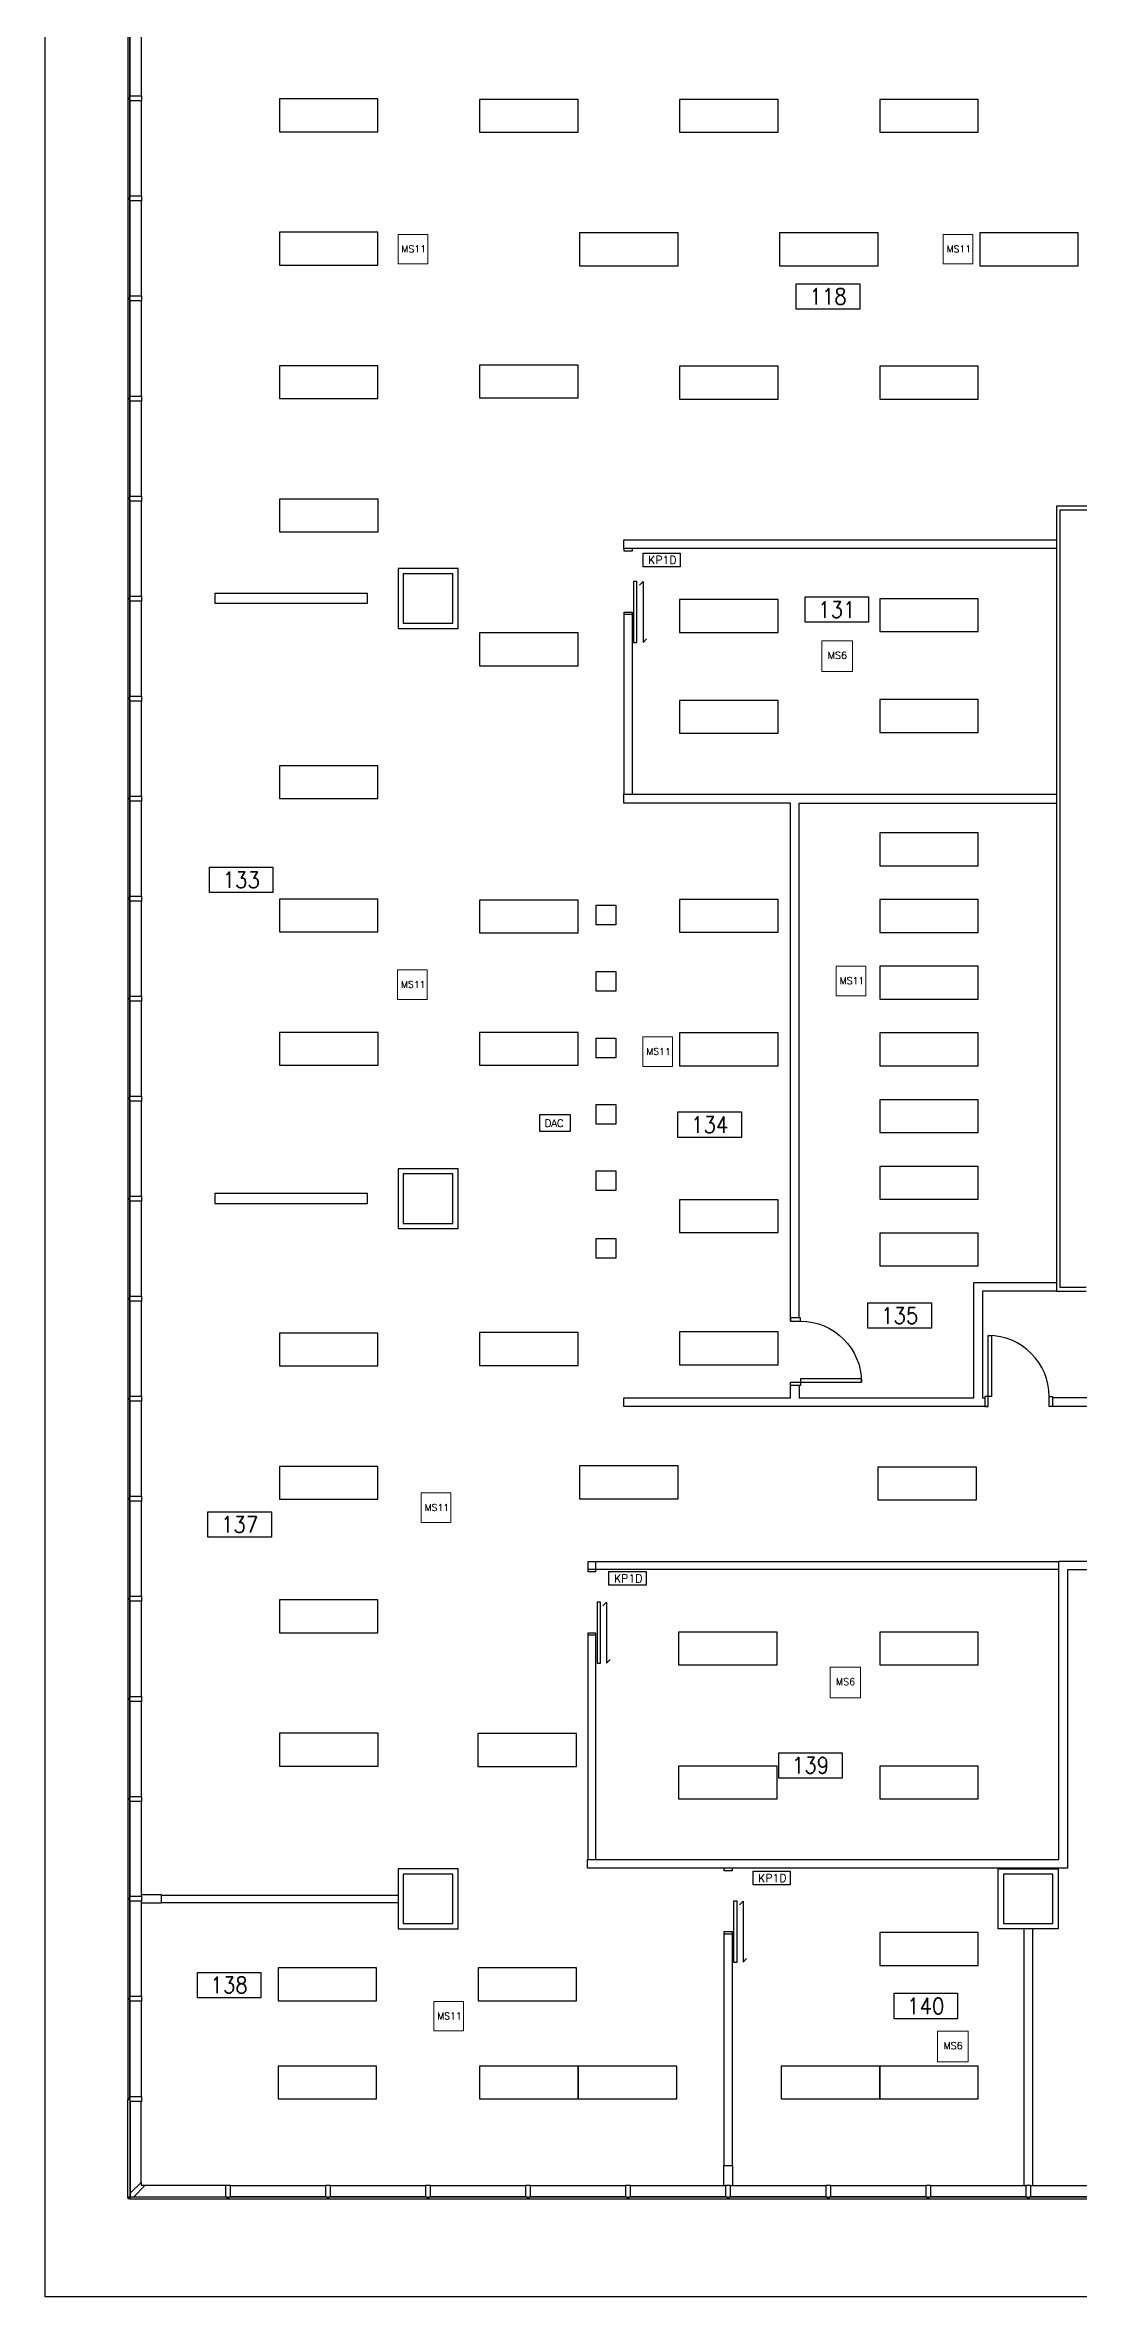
# Model space of a CAD drawing. Header units: feet. Extents: x 0 to 2667, y 0 to 2073.
# Drawn here: x 0 to 630, y 0 to 1372 of the extents above; entities that cross this region are included whole.
import ezdxf
from ezdxf.enums import TextEntityAlignment as Align

# ---------------------------------------------------------------- set-up
doc = ezdxf.new("R2010")
doc.units = ezdxf.units.FT
doc.header["$LTSCALE"] = 400
doc.header["$MEASUREMENT"] = 0
doc.set_wipeout_variables(frame=1)
doc.layers.get('0').update_dxf_attribs({"color": 255})
for name, color, linetype in [('Doors', 7, 'Continuous'), ('FLT-FIXTURES', 3, 'Continuous'), ('FLT-PERIPHERALS', 6, 'Continuous')]:
    doc.layers.add(name, color=color, linetype=linetype)
doc.styles.add('MB M light', font='romans.shx', dxfattribs={"width": 0.9})
doc.styles.add('SIMPLEX', font='simplex.shx')
doc.styles.get("Standard").update_dxf_attribs({"font": 'romans.shx'})

# ---------------------------------------------------------------- blocks, each defined once
blk = doc.blocks.new('RecMullion')
for p, q in [((74048, -15082), (74048, -16507)), ((74216, -16507), (74216, -15082))]:
    blk.add_line(p, q)
blk = doc.blocks.new('Mullion')
for p, q in [((-37.5, 6), (-37.5, 174)), ((-37.5, 174), (37.5, 174)), ((-9.5, 6), (-37.5, 6)), ((-9.5, -26), (-9.5, 6)), ((37.5, 6), (9.5, 6)), ((9.5, 6), (9.5, -26)), ((37.5, 174), (37.5, 6)), ((9.5, -26), (-9.5, -26))]:
    blk.add_line(p, q)
blk = doc.blocks.new('Mullion-Corner')
for p, q in [((-174, 174), (-227, 174)), ((-227, 174), (-59, 6)), ((-6, 59), (-174, 227)), ((-174, 227), (-174, 174)), ((-59, 6), (-6, 6)), ((-6, 6), (-6, 59))]:
    blk.add_line(p, q)
blk.add_lwpolyline([(26, -26), (0, -26), (0, 0), (26, 0)], close=True)
blk = doc.blocks.new('MB M room tag')
at = {"style": 'MB M light', "width": 0.9}
for tag, p in [('ROOM2', (0, 8.07)), ('AREA2', (0, -4.24))]:
    blk.add_attdef(tag, text='', height=1.75, dxfattribs=at).set_placement(p, align=Align.MIDDLE)
blk.add_wipeout([(-4.76, 3.81), (-4.76, 0), (4.76, 0), (4.76, 3.81)])
blk.add_lwpolyline([(-4.76, 3.81), (4.76, 3.81), (4.76, 0), (-4.76, 0)], close=True)
for tag, p in [('ROOM1', (0, 5.5)), ('AREA1', (0, -1.67))]:
    blk.add_attdef(tag, text='', height=1.75, dxfattribs=at).set_placement(p, align=Align.MIDDLE)
blk.add_attdef('0000', text='', height=2.41, dxfattribs=at).set_placement((0, 1.9), align=Align.MIDDLE_CENTER)
blk = doc.blocks.new('36 INCH DOOR')
at = {"layer": 'Doors'}
for points in [[(165413, 116883), (165413, 117798), (165463, 117798), (165463, 116883)], [(165413, 116883), (165363, 116883), (165363, 116733), (165413, 116733)], [(166327, 116883), (166377, 116883), (166377, 116733), (166327, 116733)]]:
    blk.add_lwpolyline(points, close=True, dxfattribs=at)
blk.add_arc((165411, 116882), 915, 0.0266, 89.9734, dxfattribs=at)
blk = doc.blocks.new('FLT-A')
at = {"layer": 'FLT-FIXTURES'}
blk.add_lwpolyline([(0, 20), (60, 20), (60, 0), (0, 0)], close=True, dxfattribs=at)
blk = doc.blocks.new('FLT-LT1')
at = {"layer": 'FLT-FIXTURES'}
blk.add_lwpolyline([(0, 6), (93, 6), (93, 0), (0, 0)], close=True, dxfattribs=at)
blk = doc.blocks.new('FLT-MS12')
at = {"layer": 'FLT-PERIPHERALS', "lineweight": 0}
blk.add_lwpolyline([(0, 0), (18.1, 0), (18.1, 18), (0, 18)], close=True, dxfattribs=at)
at = {"layer": 'FLT-PERIPHERALS', "insert": (2.1, 11.2), "char_height": 4.14, "attachment_point": 1, "style": 'SIMPLEX'}
blk.add_mtext('MS11', dxfattribs=at)
blk = doc.blocks.new('FLT-DAC')
at = {"layer": 'FLT-FIXTURES', "insert": (3.2, 7.2), "char_height": 4.5, "attachment_point": 1, "bg_fill": 2}
blk.add_mtext('DAC', dxfattribs=at)
at = {"layer": 'FLT-FIXTURES'}
blk.add_lwpolyline([(0, 0), (19, 0), (19, 10), (0, 10)], close=True, dxfattribs=at)
blk = doc.blocks.new('FLT-MS6')
at = {"layer": 'FLT-PERIPHERALS', "lineweight": 0}
blk.add_lwpolyline([(0, 0), (18.6, 0), (18.6, 18.6), (0, 18.6)], close=True, dxfattribs=at)
at = {"layer": 'FLT-PERIPHERALS', "insert": (3.6, 11.9), "char_height": 4.27, "attachment_point": 1, "style": 'SIMPLEX'}
blk.add_mtext('MS6', dxfattribs=at)
blk = doc.blocks.new('FLT-KP1D')
at = {"layer": 'FLT-PERIPHERALS', "insert": (3.1, 6.6), "char_height": 4.87, "attachment_point": 1, "bg_fill": 2}
blk.add_mtext('KP1D', dxfattribs=at)
at = {"layer": 'FLT-PERIPHERALS'}
blk.add_lwpolyline([(0, 8.3), (22.7, 8.3), (22.7, 0), (0, 0)], close=True, dxfattribs=at)
blk = doc.blocks.new('FLT-LT5-DUMMY')
at = {"layer": 'FLT-FIXTURES'}
blk.add_lwpolyline([(0, 12), (12, 12), (12, 0), (0, 0)], close=True, dxfattribs=at)

msp = doc.modelspace()

# ---------------------------------------------------------------- linework, layer by layer
at = {"color": 255}
for p, q in [((596.2, 224.2), (596.2, 67.8)), ((601.5, 224.2), (601.5, 67.8)), ((51.8, 119.1), (51.8, 63.2)), ((58.6, 70), (58.6, 119.1)), ((54, 61), (109.9, 61)), ((109.9, 67.8), (60.8, 67.8))]:
    msp.add_line(p, q, dxfattribs=at)
for points in [[(50.5, 1399.6), (50.5, 1339.5), (51.6, 1339.5), (51.6, 1399.6)], [(50.5, 1338.7), (50.5, 1278.6), (51.6, 1278.6), (51.6, 1338.7)], [(50.5, 1277.8), (50.5, 1217.6), (51.6, 1217.6), (51.6, 1277.8)], [(50.5, 1216.9), (50.5, 1156.7), (51.6, 1156.7), (51.6, 1216.9)], [(50.5, 1156), (50.5, 1095.8), (51.6, 1095.8), (51.6, 1156)], [(50.5, 1095), (50.5, 1034.9), (51.6, 1034.9), (51.6, 1095)], [(248.3, 1049.5), (218.2, 1049.5), (218.2, 1019.5), (248.3, 1019.5)], [(360.5, 1044.8), (358.5, 1044.8), (358.5, 1007.7), (360.5, 1007.7)], [(50.5, 1034.1), (50.5, 974), (51.6, 974), (51.6, 1034.1)], [(50.5, 973.2), (50.5, 913), (51.6, 913), (51.6, 973.2)], [(50.5, 912.3), (50.5, 852.1), (51.6, 852.1), (51.6, 912.3)], [(50.5, 851.3), (50.5, 791.2), (51.6, 791.2), (51.6, 851.3)], [(50.5, 790.4), (50.5, 730.3), (51.6, 730.3), (51.6, 790.4)], [(50.5, 729.5), (50.5, 669.3), (51.6, 669.3), (51.6, 729.5)], [(215, 650.7), (251.6, 650.7), (251.6, 687.2), (215, 687.2)], [(248.3, 684), (218.2, 684), (218.2, 653.9), (248.3, 653.9)], [(50.5, 668.6), (50.5, 608.4), (51.6, 608.4), (51.6, 668.6)], [(50.5, 607.6), (50.5, 547.5), (51.6, 547.5), (51.6, 607.6)], [(50.5, 546.7), (50.5, 486.6), (51.6, 486.6), (51.6, 546.7)], [(50.5, 485.8), (50.5, 425.6), (51.6, 425.6), (51.6, 485.8)], [(50.5, 424.9), (50.5, 364.7), (51.6, 364.7), (51.6, 424.9)], [(338.4, 423.2), (336.3, 423.2), (336.3, 386), (338.4, 386)], [(50.5, 363.9), (50.5, 303.8), (51.6, 303.8), (51.6, 363.9)], [(50.5, 303), (50.5, 242.9), (51.6, 242.9), (51.6, 303)], [(617.1, 260.8), (617.1, 224.2), (580.5, 224.2), (580.5, 260.8)], [(248.3, 257.5), (218.2, 257.5), (218.2, 227.5), (248.3, 227.5)], [(613.8, 257.5), (583.8, 257.5), (583.8, 227.5), (613.8, 227.5)], [(50.5, 242.1), (50.5, 181.9), (51.6, 181.9), (51.6, 242.1)], [(421.5, 241.1), (419.4, 241.1), (419.4, 203.9), (421.5, 203.9)], [(50.5, 181.2), (50.5, 121), (51.6, 121), (51.6, 181.2)], [(111, 60.8), (50.5, 60.8), (50.5, 120.3), (51.6, 120.3), (51.6, 59.7), (111, 59.7)], [(111.8, 59.7), (172, 59.7), (172, 60.8), (111.8, 60.8)], [(172.7, 59.7), (232.9, 59.7), (232.9, 60.8), (172.7, 60.8)], [(233.7, 59.7), (293.8, 59.7), (293.8, 60.8), (233.7, 60.8)], [(294.6, 59.7), (354.7, 59.7), (354.7, 60.8), (294.6, 60.8)], [(355.5, 59.7), (415.7, 59.7), (415.7, 60.8), (355.5, 60.8)], [(416.4, 59.7), (476.6, 59.7), (476.6, 60.8), (416.4, 60.8)], [(477.4, 59.7), (537.5, 59.7), (537.5, 60.8), (477.4, 60.8)], [(538.3, 59.7), (598.4, 59.7), (598.4, 60.8), (538.3, 60.8)], [(599.2, 59.7), (659.4, 59.7), (659.4, 60.8), (599.2, 60.8)]]:
    msp.add_lwpolyline(points, close=True, dxfattribs=at)
for points in [[(764.5, 1090.8), (616, 1090.8), (616, 612.6), (634.1, 612.6)], [(634.1, 614.9), (618.3, 614.9), (618.3, 1088.5), (764.5, 1088.5)], [(357.5, 1064.9), (357.5, 1063.4), (352.8, 1063.4), (352.8, 1064.9)], [(215, 1016.2), (251.6, 1016.2), (251.6, 1052.8), (215, 1052.8), (215, 1016.2)], [(362, 1042.6), (364.2, 1044.8), (364.2, 1007.7), (366.3, 1009.9)], [(352.8, 915.3), (352.8, 1026.2), (357.5, 1026.2), (357.5, 915.3)], [(357.5, 1024.7), (352.8, 1024.7)], [(616, 612.6), (571, 612.6), (571, 547.7), (572.4, 547.7)], [(574.4, 542.4), (352.5, 542.4), (352.5, 547.7), (454, 547.7), (454, 555.2)], [(991.5, 542.4), (611.6, 542.4)], [(991.5, 547.7), (613.6, 547.7)], [(335.3, 447.9), (335.3, 441.7), (330.7, 441.7), (330.7, 447.9), (617.5, 447.9)], [(330.7, 443.3), (617.5, 443.3)], [(339.8, 421), (342, 423.2), (342, 386), (344.2, 388.2)], [(330.7, 266.4), (330.7, 404.6), (335.3, 404.6), (335.3, 266.4)], [(335.3, 403), (330.7, 403)], [(251.6, 260.8), (215, 260.8), (215, 224.2), (251.6, 224.2), (251.6, 260.8)], [(418.4, 261.2), (418.4, 259.6), (413.7, 259.6), (413.7, 261.2)], [(58.6, 245.1), (70.8, 245.1), (70.8, 239.8), (58.6, 239.8)], [(70.8, 244.8), (215, 244.8)], [(215, 240.1), (70.8, 240.1)], [(422.9, 238.9), (425.1, 241.1), (425.1, 203.9), (427.3, 206.1)], [(413.7, 80), (413.7, 222.5), (418.4, 222.5), (418.4, 80)], [(418.4, 221), (413.7, 221)], [(413.4, 67.8), (413.4, 80), (418.7, 80), (418.7, 67.8)]]:
    msp.add_lwpolyline(points, dxfattribs=at)

# ---------------------------------------------------------------- block references
at = {"color": 255, "yscale": 0.0406158, "zscale": 0.0406158}
for name, p, xscale, rotation in [('RecMullion', (-2955.7, 728.1), -0.0406158, 180), ('RecMullion', (-2955.7, 667.1), -0.0406158, 180), ('RecMullion', (-2955.7, 606.2), -0.0406158, 180), ('RecMullion', (-2955.7, 545.3), -0.0406158, 180), ('RecMullion', (-2955.7, 484.4), -0.0406158, 180), ('RecMullion', (-2955.7, 423.4), -0.0406158, 180), ('RecMullion', (-2955.7, 362.5), -0.0406158, 180), ('RecMullion', (-2955.7, 301.6), -0.0406158, 180), ('RecMullion', (-2955.7, 240.7), -0.0406158, 180), ('RecMullion', (-2955.7, 179.8), -0.0406158, 180), ('RecMullion', (-2955.7, 118.8), -0.0406158, 180), ('RecMullion', (-2955.7, 57.9), -0.0406158, 180), ('RecMullion', (-2955.7, -3), -0.0406158, 180), ('RecMullion', (-2955.7, -63.9), -0.0406158, 180), ('RecMullion', (-2955.7, -124.9), -0.0406158, 180), ('RecMullion', (-2955.7, -185.8), -0.0406158, 180), ('RecMullion', (-2955.7, -246.7), -0.0406158, 180), ('RecMullion', (-2955.7, -307.6), -0.0406158, 180), ('RecMullion', (-2955.7, -368.6), -0.0406158, 180), ('RecMullion', (-2955.7, -429.5), -0.0406158, 180), ('RecMullion', (-2955.7, -490.4), -0.0406158, 180), ('Mullion-Corner', (51.6, 60.8), 0.0406158, 270), ('RecMullion', (783.4, -2946.5), -0.0406158, 270), ('RecMullion', (844.3, -2946.5), -0.0406158, 270), ('RecMullion', (905.2, -2946.5), -0.0406158, 270), ('RecMullion', (966.2, -2946.5), -0.0406158, 270), ('RecMullion', (1027.1, -2946.5), -0.0406158, 270), ('RecMullion', (1088, -2946.5), -0.0406158, 270), ('RecMullion', (1148.9, -2946.5), -0.0406158, 270), ('RecMullion', (1209.9, -2946.5), -0.0406158, 270), ('RecMullion', (1270.8, -2946.5), -0.0406158, 270)]:
    msp.add_blockref(name, p, dxfattribs=dict(at, xscale=xscale, rotation=rotation))
at = {"color": 255, "extrusion": (0, 0, -1), "xscale": -0.0406158, "yscale": 0.0406158, "zscale": 0.0406158, "rotation": 90}
for p in [(-51.6, 1339.1), (-51.6, 1278.2), (-51.6, 1217.3), (-51.6, 1156.3), (-51.6, 1095.4), (-51.6, 1034.5), (-51.6, 973.6), (-51.6, 912.6), (-51.6, 851.7), (-51.6, 790.8), (-51.6, 729.9), (-51.6, 668.9), (-51.6, 608), (-51.6, 547.1), (-51.6, 486.2), (-51.6, 425.3), (-51.6, 364.3), (-51.6, 303.4), (-51.6, 242.5), (-51.6, 181.6), (-51.6, 120.6)]:
    msp.add_blockref('Mullion', p, dxfattribs=at)
at = {"color": 255}
ref = msp.add_blockref('MB M room tag', (476.9, 1210.7), dxfattribs=dict(at, xscale=4.06158, yscale=4.06158, zscale=4.06158))
ref.add_attrib('0000', '118', dxfattribs={"height": 9.81, "style": 'MB M light', "width": 0.9}).set_placement((476.9, 1218.5), align=Align.MIDDLE_CENTER)
ref = msp.add_blockref('MB M room tag', (482.2, 1020), dxfattribs=dict(at, xscale=4.06158, yscale=4.06158, zscale=4.06158))
ref.add_attrib('0000', '131', dxfattribs={"height": 9.81, "style": 'MB M light', "width": 0.9}).set_placement((482.2, 1027.7), align=Align.MIDDLE_CENTER)
ref = msp.add_blockref('MB M room tag', (119.5, 855.4), dxfattribs=dict(at, xscale=4.06158, yscale=4.06158, zscale=4.06158))
ref.add_attrib('0000', '133', dxfattribs={"height": 9.81, "style": 'MB M light', "width": 0.9}).set_placement((119.5, 863.1), align=Align.MIDDLE_CENTER)
ref = msp.add_blockref('MB M room tag', (404.8, 706.3), dxfattribs=dict(at, xscale=4.06158, yscale=4.06158, zscale=4.06158))
ref.add_attrib('0000', '134', dxfattribs={"height": 9.81, "style": 'MB M light', "width": 0.9}).set_placement((404.8, 714), align=Align.MIDDLE_CENTER)
ref = msp.add_blockref('MB M room tag', (520.5, 590), dxfattribs=dict(at, xscale=4.06158, yscale=4.06158, zscale=4.06158))
ref.add_attrib('0000', '135', dxfattribs={"height": 9.81, "style": 'MB M light', "width": 0.9}).set_placement((520.5, 597.7), align=Align.MIDDLE_CENTER)
ref = msp.add_blockref('MB M room tag', (118.5, 462.7), dxfattribs=dict(at, xscale=4.06158, yscale=4.06158, zscale=4.06158))
ref.add_attrib('0000', '137', dxfattribs={"height": 9.81, "style": 'MB M light', "width": 0.9}).set_placement((118.5, 470.5), align=Align.MIDDLE_CENTER)
ref = msp.add_blockref('MB M room tag', (466.2, 316), dxfattribs=dict(at, xscale=4.06158, yscale=4.06158, zscale=4.06158))
ref.add_attrib('0000', '139', dxfattribs={"height": 9.81, "style": 'MB M light', "width": 0.9}).set_placement((466.2, 323.8), align=Align.MIDDLE_CENTER)
ref = msp.add_blockref('MB M room tag', (112.1, 182.2), dxfattribs=dict(at, xscale=4.06158, yscale=4.06158, zscale=4.06158))
ref.add_attrib('0000', '138', dxfattribs={"height": 9.81, "style": 'MB M light', "width": 0.9}).set_placement((112.1, 190), align=Align.MIDDLE_CENTER)
ref = msp.add_blockref('MB M room tag', (536.4, 169.5), dxfattribs=dict(at, xscale=4.06158, yscale=4.06158, zscale=4.06158))
ref.add_attrib('0000', '140', dxfattribs={"height": 9.81, "style": 'MB M light', "width": 0.9}).set_placement((536.4, 177.2), align=Align.MIDDLE_CENTER)
at = {"color": 255, "extrusion": (0, 0, -1), "xscale": 0.0406158, "yscale": 0.0406158, "zscale": 0.0406158}
for p in [(-111.4, 60.8), (-172.4, 60.8), (-233.3, 60.8), (-294.2, 60.8), (-355.1, 60.8), (-416, 60.8), (-477, 60.8), (-537.9, 60.8), (-598.8, 60.8)]:
    msp.add_blockref('Mullion', p, dxfattribs=at)
at = {"layer": 'Doors', "color": 255, "lineweight": 0, "xscale": 0.0406158, "yscale": 0.0406158, "zscale": 0.0406158}
msp.add_blockref('36 INCH DOOR', (-6143.9, -4198.8), dxfattribs=at)
at = {"layer": 'FLT-FIXTURES', "xscale": -1, "rotation": 180}
for name, p in [('FLT-A', (142.7, 1338.8)), ('FLT-A', (264.7, 1338.5)), ('FLT-A', (386.5, 1338.5)), ('FLT-A', (508.4, 1338.5)), ('FLT-A', (142.7, 1257.6)), ('FLT-A', (325.6, 1257.2)), ('FLT-A', (447.4, 1257.2)), ('FLT-A', (569.3, 1257.2)), ('FLT-A', (142.7, 1176.3)), ('FLT-A', (264.7, 1176.7)), ('FLT-A', (386.5, 1176)), ('FLT-A', (508.4, 1176)), ('FLT-A', (142.8, 1095.1)), ('FLT-LT1', (103.4, 1037.6)), ('FLT-A', (386.5, 1033.9)), ('FLT-A', (264.7, 1013.6)), ('FLT-A', (386.5, 972.4)), ('FLT-A', (508.4, 972.9)), ('FLT-A', (142.7, 932.6)), ('FLT-A', (508.4, 891.7)), ('FLT-A', (264.7, 850.8)), ('FLT-A', (386.5, 851.2)), ('FLT-A', (508.4, 851.1)), ('FLT-A', (508.4, 810.5)), ('FLT-A', (142.8, 770.2)), ('FLT-A', (264.7, 770.2)), ('FLT-A', (386.5, 769.9)), ('FLT-A', (508.4, 769.9)), ('FLT-A', (508.4, 729.2)), ('FLT-A', (508.4, 688.6)), ('FLT-LT1', (103.4, 672.1)), ('FLT-A', (386.5, 668.3)), ('FLT-A', (508.4, 648)), ('FLT-A', (142.7, 587.1)), ('FLT-A', (264.7, 587.4)), ('FLT-A', (386.5, 587.8)), ('FLT-A', (142.7, 505.9)), ('FLT-A', (325.6, 506.2)), ('FLT-A', (507.3, 505.5)), ('FLT-A', (142.7, 424.6)), ('FLT-A', (385.8, 405)), ('FLT-A', (508.4, 405)), ('FLT-A', (142.8, 343.4)), ('FLT-A', (263.6, 343.1)), ('FLT-A', (508.4, 323.4)), ('FLT-A', (508.4, 221.9)), ('FLT-A', (141.9, 200.4)), ('FLT-A', (263.7, 200.4)), ('FLT-A', (141.9, 140.6)), ('FLT-A', (264.7, 140.6)), ('FLT-A', (324.7, 140.6)), ('FLT-A', (448.4, 140.6)), ('FLT-A', (508.4, 140.6))]:
    msp.add_blockref(name, p, dxfattribs=at)
at = {"layer": 'FLT-FIXTURES', "rotation": 270}
for p in [(335.6, 847.8), (335.6, 807.3), (335.6, 766.8), (335.6, 726.3), (335.6, 685.9), (335.6, 644.7)]:
    msp.add_blockref('FLT-LT5-DUMMY', p, dxfattribs=at)
at = {"layer": 'FLT-FIXTURES'}
msp.add_blockref('FLT-DAC', (301.1, 710), dxfattribs=at)
at = {"layer": 'FLT-PERIPHERALS'}
for name, p in [('FLT-MS12', (215, 1238.3)), ('FLT-MS12', (547, 1238.3)), ('FLT-MS6', (473.1, 990.1)), ('FLT-MS12', (481.9, 792.6)), ('FLT-MS12', (214.7, 790.3)), ('FLT-MS12', (364.1, 749.5)), ('FLT-MS12', (229.1, 471.7)), ('FLT-MS6', (478.1, 365)), ('FLT-MS12', (236.8, 162)), ('FLT-MS6', (543.6, 143.2))]:
    msp.add_blockref(name, p, dxfattribs=at)

# ---------------------------------------------------------------- next in the draw order: linework, layer by layer
at = {"color": 255, "elevation": 0}
for points in [[(454, 594.4), (454, 909.9), (352.5, 909.9), (352.5, 915.3), (616, 915.3)], [(459.3, 596.4), (459.3, 909.9), (616, 909.9)]]:
    msp.add_lwpolyline(points, dxfattribs=at)
at = {"color": 255}
msp.add_lwpolyline([(459.3, 555.2), (459.3, 547.7), (565.7, 547.7), (565.7, 617.9), (616, 617.9)], dxfattribs=at)
msp.add_lwpolyline([(330.3, 261.2), (330.3, 266.4), (617.5, 266.4), (617.5, 448.2), (879.2, 448.2), (879.2, 442.9), (622.8, 442.9), (622.8, 261.2)], close=True, dxfattribs=at)

# ---------------------------------------------------------------- next in the draw order: block references
at = {"layer": 'Doors', "color": 255, "lineweight": 0, "xscale": -0.0406158, "yscale": 0.0406158, "zscale": 0.0406158, "rotation": 270}
msp.add_blockref('36 INCH DOOR', (-4287.2, -6161.1), dxfattribs=at)
at = {"layer": 'FLT-FIXTURES', "xscale": -1, "rotation": 180}
for p in [(508.4, 1034.4), (142.7, 851.4), (385.8, 323.4)]:
    msp.add_blockref('FLT-A', p, dxfattribs=at)
at = {"layer": 'FLT-PERIPHERALS'}
msp.add_blockref('FLT-KP1D', (364.2, 1053.8), dxfattribs=at)

# ---------------------------------------------------------------- next in the draw order: linework, layer by layer
at = {"color": 255, "elevation": 0}
msp.add_lwpolyline([(616, 1064.9), (352.5, 1064.9), (352.5, 1070.3), (615.6, 1070.2)], dxfattribs=at)

# ---------------------------------------------------------------- next in the draw order: block references
at = {"layer": 'FLT-PERIPHERALS'}
for p in [(343.4, 433.5), (431.2, 251)]:
    msp.add_blockref('FLT-KP1D', p, dxfattribs=at)

# ---------------------------------------------------------------- next in the draw order: linework, layer by layer
at = {"color": 255}
msp.add_lwpolyline([(2666.6, 2073), (2666.6, 0), (0, 0), (0, 2073)], close=True, dxfattribs=at)

doc.saveas('drawing.dxf')
